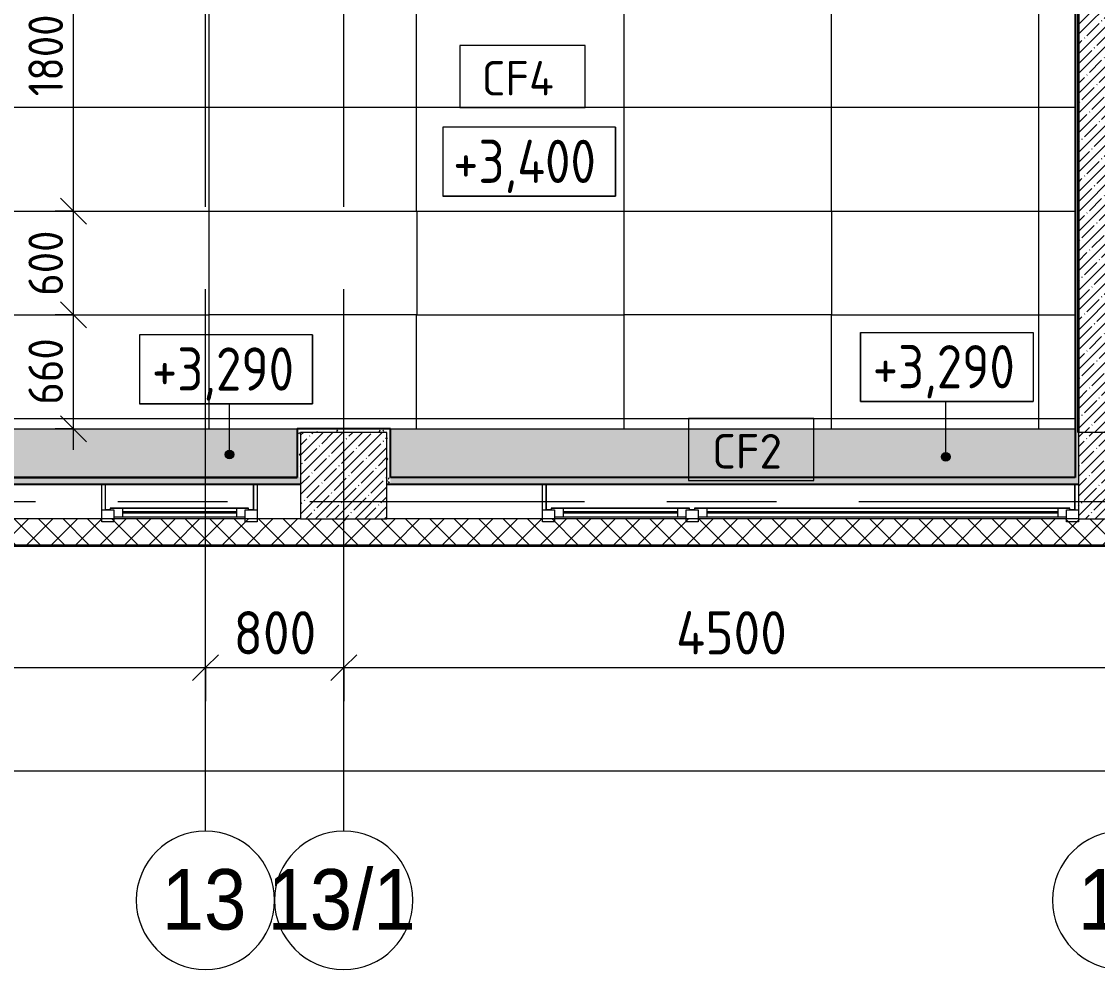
# Model space of a CAD drawing. Header units: millimetres. Extents: x 35378 to 237579, y -8553 to 29000.
# Drawn here: x 41296 to 47520, y -2706 to 2776 of the extents above; entities that cross this region are included whole.
import ezdxf

# ---------------------------------------------------------------- set-up
doc = ezdxf.new("R2010")
doc.units = ezdxf.units.MM
doc.linetypes.add('Осевая', pattern=[3175, 635, -476.25, 1587.5, -476.25])
for name, color, linetype, lineweight in [('A-ANNO-DIMS', 7, 'Continuous', 9), ('A-ANNO-DIMS-100', 7, 'Continuous', 9), ('A-CLNG', 7, 'Continuous', 9), ('A-CLNG-IDEN', 7, 'Continuous', 9), ('A-CLNG-PATT', 7, 'Continuous', 9), ('A-GLAZ', 7, 'Continuous', 9), ('A-GLAZ-1', 7, 'Continuous', 13), ('A-WALL', 7, 'Continuous', 9), ('G-ANNO-DIMS', 7, 'Continuous', 9), ('I-WALL', 7, 'Continuous', 9), ('S-COLS', 7, 'Continuous', 9), ('Оси', 7, 'Continuous', 9), ('Оси-1', 7, 'Continuous', 20), ('Оси-2', 7, 'Осевая', 9)]:
    doc.layers.add(name, color=color, linetype=linetype, lineweight=lineweight)
for name, color, linetype, lineweight, true_color in [('A-WALL-1', 7, 'Continuous', 35, 0x3c3c3c), ('A-WALL-2', 7, 'Continuous', 13, 0x3c3c3c), ('A-WALL-3', 7, 'Continuous', 25, 0x3c3c3c), ('A-WALL-FNSH-1', 7, 'Continuous', 9, 0x3c3c3c), ('A-WALL-FNSH-2', 7, 'Continuous', 13, 0x3c3c3c)]:
    doc.layers.add(name, color=color, linetype=linetype, lineweight=lineweight, true_color=true_color)
doc.styles.add('Arial', font='arial.ttf', dxfattribs={"width": 0.9, "height": 350})
doc.styles.add('GOST Common', font='GOST_Common.ttf', dxfattribs={"width": 0.9, "height": 250})
doc.styles.add('GOST Common_1', font='GOST_Common.ttf', dxfattribs={"height": 200})
doc.styles.add('ISOCPEUR', font='isocpeur.ttf', dxfattribs={"width": 0.9, "height": 250})
doc.styles.add('ISOCPEUR_1', font='isocpeur.ttf', dxfattribs={"width": 0.9, "height": 200})
doc.dimstyles.new('ISO-2_0_0_9К_Средний_округл2', dxfattribs={"dimscale": 304.8, "dimtxt": 199.196235, "dimasz": 0.492126, "dimexe": 0.393701, "dimexo": 0, "dimgap": 0, "dimtad": 1, "dimdec": 0, "dimrnd": 10, "dimzin": 0, "dimdsep": 46, "dimtxsty": 'ISOCPEUR_1', "dimblk1": 'OBLIQUE', "dimblk2": 'OBLIQUE', "dimsah": 1, "dimcen": 0.09, "dimdle": 0.393701, "dimazin": 0, "dimtfac": 1, "dimtdec": 4, "dimtix": 1, "dimtmove": 0, "dimatfit": 3, "dimfxl": 1, "dimtvp": 1, "dimtolj": 1, "dimtzin": 0, "dimarcsym": 2})
doc.dimstyles.new('ISO-2_5_0_9К_БОЛЬШОЙ', dxfattribs={"dimscale": 304.8, "dimtxt": 248.995294, "dimasz": 0.492126, "dimexe": 0.393701, "dimexo": 0.984252, "dimgap": 0, "dimtad": 1, "dimdec": 0, "dimrnd": 10, "dimzin": 0, "dimdsep": 46, "dimtxsty": 'ISOCPEUR', "dimblk1": 'OBLIQUE', "dimblk2": 'OBLIQUE', "dimsah": 1, "dimcen": 0.09, "dimdle": 0.393701, "dimazin": 0, "dimtfac": 1, "dimtdec": 4, "dimtix": 1, "dimtmove": 0, "dimatfit": 3, "dimfxl": 1, "dimtvp": 1, "dimtolj": 1, "dimtzin": 0, "dimarcsym": 2})
pattern_1 = [(0, (0, 0), (121.92, 30.48), [10.058, -81.382, 10.058, -81.382, -487.68]), (0, (0, 0), (121.92, 30.48), [-182.88, 10.058, -172.822, 10.058, -81.382, -213.36]), (0, (0, 0), (121.92, 30.48), [-457.2, 10.058, -50.902, 10.058, -142.342]), (120, (45.72, 15.24), (-87.356454, 90.345817), [10.058, -81.382, 10.058, -81.382, -487.68]), (120, (45.72, 15.24), (-87.356454, 90.345817), [-182.88, 10.058, -172.822, 10.058, -81.382, -213.36]), (120, (45.72, 15.24), (-87.356454, 90.345817), [-457.2, 10.058, -50.902, 10.058, -142.342]), (240, (60.96, 76.2), (-34.563546, -120.825817), [10.058, -81.382, 10.058, -81.382, -487.68]), (240, (60.96, 76.2), (-34.563546, -120.825817), [-182.88, 10.058, -172.822, 10.058, -81.382, -213.36]), (240, (60.96, 76.2), (-34.563546, -120.825817), [-457.2, 10.058, -50.902, 10.058, -142.342])]

# ---------------------------------------------------------------- blocks, each defined once
blk = doc.blocks.new('BSC_Колонна _Прямоугольная - 500х500-V6-План потолков с обозначением видов отделки и геометрии 1 этажа в осях 12-23')
at = {"layer": 'S-COLS'}
h = blk.add_hatch(dxfattribs=at)
h.set_pattern_fill('FP_7', color=256, style=0, pattern_type=2)
h.set_pattern_definition([(45, (-43160, -150), (-57.02463, 57.02463), []), (45, (-43102.975, -150), (-57.02463, 57.02463), [100.806, -20.161, 3.353, -16.808])])
h.paths.add_polyline_path([(-250, -250), (250, -250), (250, 250), (-250, 250)])
for p, q in [((250, 250), (-250, 250)), ((-250, 250), (-250, -250)), ((250, -250), (250, 250)), ((-250, -250), (250, -250))]:
    blk.add_line(p, q, dxfattribs=at)
blk = doc.blocks.new('BSC_Колонна _Прямоугольная - 500х500-V7-План потолков с обозначением видов отделки и геометрии 1 этажа в осях 12-23')
at = {"layer": 'S-COLS'}
h = blk.add_hatch(dxfattribs=at)
h.set_pattern_fill('FP_8', color=256, style=0, pattern_type=2)
h.set_pattern_definition([(45, (-47660, -150), (-57.02463, 57.02463), []), (45, (-47602.975, -150), (-57.02463, 57.02463), [100.806, -20.161, 3.353, -16.808])])
h.paths.add_polyline_path([(-250, -250), (250, -250), (250, 250), (-250, 250)])
for p, q in [((250, 250), (-250, 250)), ((-250, 250), (-250, -250)), ((250, -250), (250, 250)), ((-250, -250), (250, -250))]:
    blk.add_line(p, q, dxfattribs=at)
blk = doc.blocks.new('120_Окно_СКБ_2Ст - 120_Окно_СКБ_2Ст 3100х2500 _мал_створка слева_ 2-22446355-План потолков с обозначением видов отделки и геометрии 1 этажа в осях 12-23')
at = {"layer": 'A-GLAZ'}
for p, q in [((-1430, -107), (600, -107)), ((600, -117), (-1430, -117)), ((770, -107), (1430, -107)), ((1430, -117), (770, -117)), ((-1530, -127), (-1500, -127)), ((670, -127), (700, -127)), ((1500, -127), (1530, -127))]:
    blk.add_line(p, q, dxfattribs=at)
at = {"layer": 'A-GLAZ-1'}
for p, q in [((-1550, -127), (-1550, -57)), ((-1550, -57), (-1480, -57)), ((-1480, -57), (-1480, -127)), ((650, -127), (650, -57)), ((650, -57), (720, -57)), ((720, -57), (720, -127)), ((1480, -127), (1480, -57)), ((1480, -57), (1550, -57)), ((1550, -57), (1550, -127)), ((650, -87), (-1480, -87)), ((-1480, -87), (-1480, -127)), ((-1430, -137), (-1430, -87)), ((600, -137), (600, -87)), ((650, -127), (650, -87)), ((1480, -87), (720, -87)), ((720, -87), (720, -127)), ((770, -137), (770, -87)), ((1430, -137), (1430, -87)), ((1480, -127), (1480, -87)), ((-1480, -127), (-1550, -127)), ((-1480, -127), (-1500, -127)), ((-1500, -127), (-1500, -137)), ((-1500, -137), (670, -137)), ((670, -137), (-1500, -137)), ((720, -127), (650, -127)), ((670, -127), (650, -127)), ((670, -137), (670, -127)), ((720, -127), (700, -127)), ((700, -127), (700, -137)), ((700, -137), (1500, -137)), ((1500, -137), (700, -137)), ((1550, -127), (1480, -127)), ((1500, -127), (1480, -127)), ((1500, -137), (1500, -127))]:
    blk.add_line(p, q, dxfattribs=at)
blk = doc.blocks.new('120_Окно_СКБ_1Ст - 120_Окно_СКБ_1Ст 900х2500_h_-22445987-План потолков с обозначением видов отделки и геометрии 1 этажа в осях 12-23')
at = {"layer": 'A-GLAZ'}
for p, q in [((-330, -107), (330, -107)), ((330, -117), (-330, -117)), ((-430, -127), (-400, -127)), ((400, -127), (430, -127))]:
    blk.add_line(p, q, dxfattribs=at)
at = {"layer": 'A-GLAZ-1'}
for p, q in [((-450, -127), (-450, -57)), ((-450, -57), (-380, -57)), ((-380, -57), (-380, -127)), ((380, -127), (380, -57)), ((380, -57), (450, -57)), ((450, -57), (450, -127)), ((380, -87), (-380, -87)), ((-380, -87), (-380, -127)), ((-330, -137), (-330, -87)), ((330, -137), (330, -87)), ((380, -127), (380, -87)), ((-380, -127), (-450, -127)), ((-380, -127), (-400, -127)), ((-400, -127), (-400, -137)), ((-400, -137), (400, -137)), ((400, -137), (-400, -137)), ((450, -127), (380, -127)), ((400, -127), (380, -127)), ((400, -137), (400, -127))]:
    blk.add_line(p, q, dxfattribs=at)
blk = doc.blocks.new('Ось сетки - D8-29747960-План потолков с обозначением видов отделки и геометрии 1 этажа в осях 12-23')
at = {"layer": 'Оси-1'}
for start, end in [(360, 180), (180, 360)]:
    blk.add_arc((0, 0), 4, start, end, dxfattribs=at)
blk = doc.blocks.new('М_потолков - Марка_ Имя типа-25382930-План потолков с обозначением видов отделки и геометрии 1 этажа в осях 12-23')
at = {"layer": 'A-CLNG-IDEN'}
for p, q in [((3.625, 1.984375), (-3.625, 1.984375)), ((-3.625, 1.984375), (-3.625, -1.59375)), ((3.625, -1.59375), (3.625, 1.984375)), ((-3.625, -1.59375), (3.625, -1.59375))]:
    blk.add_line(p, q, dxfattribs=at)
blk = doc.blocks.new('Высотные отметки - 10х4_h_-17668695-План потолков с обозначением видов отделки и геометрии 1 этажа в осях 12-23')
at = {"layer": 'G-ANNO-DIMS'}
for p, q in [((-5, 4), (-5, 0)), ((5, 4), (-5, 4)), ((5, 4), (-5, 4)), ((-5, 4), (-5, 0)), ((5, 4), (5, 0)), ((5, 0), (5, 4)), ((5, 0), (-5, 0)), ((-5, 0), (5, 0))]:
    blk.add_line(p, q, dxfattribs=at)
blk = doc.blocks.new('DIMBLOCK14-План потолков с обозначением видов отделки и геометрии 1 этажа в осях 12-23')
at = {"layer": 'A-ANNO-DIMS-100'}
for p, q in [((38310, -1751.2), (38310, -1437.2)), ((84560, -1751.2), (84560, -1437.2)), ((38190, -1557.2), (84680, -1557.2)), ((38310, -1557.2), (38310, -1751.2)), ((84560, -1557.2), (84560, -1751.2))]:
    blk.add_line(p, q, dxfattribs=at)
at = {"layer": 'A-ANNO-DIMS-100', "lineweight": 20}
for p, q in [((38310, -1557.2), (38385, -1482.2)), ((84560, -1557.2), (84635, -1482.2)), ((38310, -1557.2), (38235, -1632.2)), ((84560, -1557.2), (84485, -1632.2))]:
    blk.add_line(p, q, dxfattribs=at)
at = {"layer": 'A-ANNO-DIMS-100', "color": 0, "insert": (61028, -1230.6), "char_height": 250, "width": 976.828, "attachment_point": 1, "line_spacing_factor": 1.149209, "style": 'ISOCPEUR'}
blk.add_mtext('46250', dxfattribs=at)
blk = doc.blocks.new('_Oblique')
at = {"color": 0, "linetype": 'ByBlock', "lineweight": -2}
blk.add_line((-0.5, -0.5), (0.5, 0.5), dxfattribs=at)
blk = doc.blocks.new('DIMBLOCK16-План потолков с обозначением видов отделки и геометрии 1 этажа в осях 12-23')
at = {"layer": 'A-ANNO-DIMS-100'}
for p, q in [((38760, -1154.7), (38760, -840.7)), ((42360, -1154.7), (42360, -840.7)), ((38760, -960.7), (42360, -960.7)), ((38760, -960.7), (38760, -1154.7)), ((42360, -960.7), (42360, -1154.7))]:
    blk.add_line(p, q, dxfattribs=at)
at = {"layer": 'A-ANNO-DIMS-100', "lineweight": 20}
for p, q in [((38760, -960.7), (38835, -885.7)), ((42360, -960.7), (42435, -885.7)), ((38760, -960.7), (38685, -1035.7)), ((42360, -960.7), (42285, -1035.7))]:
    blk.add_line(p, q, dxfattribs=at)
at = {"layer": 'A-ANNO-DIMS-100', "color": 0, "insert": (40244, -634.1), "char_height": 250, "width": 758.478, "attachment_point": 1, "line_spacing_factor": 1.149209, "style": 'ISOCPEUR'}
blk.add_mtext('3600', dxfattribs=at)
blk = doc.blocks.new('DIMBLOCK17-План потолков с обозначением видов отделки и геометрии 1 этажа в осях 12-23')
at = {"layer": 'A-ANNO-DIMS-100'}
for p, q in [((42360, -1154.7), (42360, -840.7)), ((43160, -1154.7), (43160, -840.7)), ((42360, -960.7), (43160, -960.7)), ((42360, -960.7), (42360, -1154.7)), ((43160, -960.7), (43160, -1154.7))]:
    blk.add_line(p, q, dxfattribs=at)
at = {"layer": 'A-ANNO-DIMS-100', "lineweight": 20}
for p, q in [((42360, -960.7), (42435, -885.7)), ((43160, -960.7), (43235, -885.7)), ((42360, -960.7), (42285, -1035.7)), ((43160, -960.7), (43085, -1035.7))]:
    blk.add_line(p, q, dxfattribs=at)
at = {"layer": 'A-ANNO-DIMS-100', "color": 0, "insert": (42523, -634.1), "char_height": 250, "width": 568.858, "attachment_point": 1, "line_spacing_factor": 1.149209, "style": 'ISOCPEUR'}
blk.add_mtext('800', dxfattribs=at)
blk = doc.blocks.new('DIMBLOCK18-План потолков с обозначением видов отделки и геометрии 1 этажа в осях 12-23')
at = {"layer": 'A-ANNO-DIMS-100'}
for p, q in [((43160, -1154.7), (43160, -840.7)), ((47660, -1154.7), (47660, -840.7)), ((43160, -960.7), (47660, -960.7)), ((43160, -960.7), (43160, -1154.7)), ((47660, -960.7), (47660, -1154.7))]:
    blk.add_line(p, q, dxfattribs=at)
at = {"layer": 'A-ANNO-DIMS-100', "lineweight": 20}
for p, q in [((43160, -960.7), (43235, -885.7)), ((47660, -960.7), (47735, -885.7)), ((43160, -960.7), (43085, -1035.7)), ((47660, -960.7), (47585, -1035.7))]:
    blk.add_line(p, q, dxfattribs=at)
at = {"layer": 'A-ANNO-DIMS-100', "color": 0, "insert": (45082, -634.1), "char_height": 250, "width": 787.208, "attachment_point": 1, "line_spacing_factor": 1.149209, "style": 'ISOCPEUR'}
blk.add_mtext('4500', dxfattribs=at)
blk = doc.blocks.new('DIMBLOCK33-План потолков с обозначением видов отделки и геометрии 1 этажа в осях 12-23')
at = {"layer": 'A-ANNO-DIMS-100', "lineweight": 20}
for p, q in [((41597.6, 1079.5), (41522.6, 1154.5)), ((41597.6, 1079.5), (41672.6, 1004.5)), ((41597.6, 420), (41522.6, 495)), ((41597.6, 420), (41672.6, 345))]:
    blk.add_line(p, q, dxfattribs=at)
at = {"layer": 'A-ANNO-DIMS-100'}
for p, q in [((41491.5, 1079.5), (41717.6, 1079.5)), ((41597.6, 1079.5), (41491.5, 1079.5)), ((41597.6, 300), (41597.6, 1079.5)), ((41491.5, 420), (41717.6, 420)), ((41597.6, 420), (41491.5, 420))]:
    blk.add_line(p, q, dxfattribs=at)
at = {"layer": 'A-ANNO-DIMS-100', "color": 0, "insert": (41336.3, 560.1), "char_height": 200, "width": 455.087, "attachment_point": 1, "rotation": 90, "line_spacing_factor": 1.149209, "style": 'ISOCPEUR_1'}
blk.add_mtext('660', dxfattribs=at)
blk = doc.blocks.new('DIMBLOCK34-План потолков с обозначением видов отделки и геометрии 1 этажа в осях 12-23')
at = {"layer": 'A-ANNO-DIMS-100', "lineweight": 20}
for p, q in [((41597.6, 1679.5), (41522.6, 1754.5)), ((41597.6, 1679.5), (41672.6, 1604.5)), ((41597.6, 1079.5), (41522.6, 1154.5)), ((41597.6, 1079.5), (41672.6, 1004.5))]:
    blk.add_line(p, q, dxfattribs=at)
at = {"layer": 'A-ANNO-DIMS-100'}
for p, q in [((41491.5, 1679.5), (41717.6, 1679.5)), ((41597.6, 1679.5), (41491.5, 1679.5)), ((41597.6, 1079.5), (41597.6, 1679.5)), ((41491.5, 1079.5), (41717.6, 1079.5)), ((41597.6, 1079.5), (41491.5, 1079.5))]:
    blk.add_line(p, q, dxfattribs=at)
at = {"layer": 'A-ANNO-DIMS-100', "color": 0, "insert": (41336.3, 1189.9), "char_height": 200, "width": 455.087, "attachment_point": 1, "rotation": 90, "line_spacing_factor": 1.149209, "style": 'ISOCPEUR_1'}
blk.add_mtext('600', dxfattribs=at)
blk = doc.blocks.new('DIMBLOCK35-План потолков с обозначением видов отделки и геометрии 1 этажа в осях 12-23')
at = {"layer": 'A-ANNO-DIMS-100', "lineweight": 20}
for p, q in [((41597.6, 3479.5), (41522.6, 3554.5)), ((41597.6, 3479.5), (41672.6, 3404.5)), ((41597.6, 1679.5), (41522.6, 1754.5)), ((41597.6, 1679.5), (41672.6, 1604.5))]:
    blk.add_line(p, q, dxfattribs=at)
at = {"layer": 'A-ANNO-DIMS-100'}
for p, q in [((41491.5, 3479.5), (41717.6, 3479.5)), ((41597.6, 3479.5), (41491.5, 3479.5)), ((41597.6, 1679.5), (41597.6, 3479.5)), ((41491.5, 1679.5), (41717.6, 1679.5)), ((41597.6, 1679.5), (41491.5, 1679.5))]:
    blk.add_line(p, q, dxfattribs=at)
at = {"layer": 'A-ANNO-DIMS-100', "color": 0, "insert": (41336.3, 2343.9), "char_height": 200, "width": 565.411, "attachment_point": 1, "rotation": 90, "line_spacing_factor": 1.149209, "style": 'ISOCPEUR_1'}
blk.add_mtext('1800', dxfattribs=at)

msp = doc.modelspace()

# ---------------------------------------------------------------- hatches: boundary and pattern name
at = {"layer": 'A-CLNG-PATT'}
h = msp.add_hatch(dxfattribs=at)
h.set_pattern_fill('FP_58', color=256, style=0, pattern_type=2)
h.set_pattern_definition([(180, (38781, 5879.5), (-7e-14, -600), []), (270, (38781, 5879.5), (1200, 7e-14), [])])
h.paths.add_polyline_path([(47389, 420), (47389, 7049), (46209, 7049), (46209, 7659), (44211, 7659), (44211, 7049), (42889, 7049), (42889, 7679), (40348.2, 7679), (40381, 7670.2), (40245.8, 7633.9), (40245.7, 7679), (39061, 7679), (39061, 7379), (38781, 7379), (38781, 420), (47075.4, 420)])
h.paths.add_polyline_path([(44782.1, 1078.9), (44782.1, 1678.9), (45982.1, 1678.9), (45982.1, 1078.9)])
h.paths.add_polyline_path([(43582.1, 1078.9), (42382.1, 1078.9), (42382.1, 1678.9), (43582.1, 1678.9)])
h.paths.add_polyline_path([(41182.1, 1078.9), (39982.1, 1078.9), (39982.1, 1678.9), (41182.1, 1678.9)])
h.paths.add_polyline_path([(44782.1, 3478.9), (44782.1, 4078.9), (45982.1, 4078.9), (45982.1, 3478.9)])
h.paths.add_polyline_path([(42382.1, 3478.9), (42382.1, 4078.9), (43582.1, 4078.9), (43582.1, 3478.9)])
h.paths.add_polyline_path([(39982.1, 3478.9), (39982.1, 4078.9), (41182.1, 4078.9), (41182.1, 3478.9)])
h.paths.add_polyline_path([(44782.1, 5878.9), (44782.1, 6478.9), (45982.1, 6478.9), (45982.1, 5878.9)])
h.paths.add_polyline_path([(42382.1, 5878.9), (42382.1, 6478.9), (43582.1, 6478.9), (43582.1, 5878.9)])
h.paths.add_polyline_path([(41182.1, 5878.9), (39982.1, 5878.9), (39982.1, 6478.9), (41182.1, 6478.9)])
h.paths.add_polyline_path([(39981.2, 7270), (39944.9, 7405.2), (40017.4, 7405.3)])
h = msp.add_hatch(color=256, dxfattribs=at)
h.paths.add_polyline_path([(47389, 141), (47389, 420), (43431, 420), (43431, 141), (47075.4, 141)])
h.paths.add_polyline_path([(39735.7, 141), (42890, 141), (42890, 420), (39061, 420), (39061, 141)])
at = {"layer": 'A-WALL'}
h = msp.add_hatch(dxfattribs=at)
h.set_pattern_fill('FP_19', color=256, style=0, pattern_type=2)
h.set_pattern_definition([(45, (0, 0), (-70.71068, 70.71068), []), (135, (0, 0), (-70.71068, -70.71068), [])])
h.paths.add_polyline_path([(55882.9, -250), (56627.1, -250), (56627.1, -100), (38742.7, -100), (38742.7, -250), (52947, -250)])
at = {"layer": 'G-ANNO-DIMS'}
h = msp.add_hatch(color=256, dxfattribs=at)
edge = h.paths.add_edge_path()
edge.add_arc((42499.4, 272.2), 25, 0, 360)
h = msp.add_hatch(color=256, dxfattribs=at)
edge = h.paths.add_edge_path()
edge.add_arc((46642.1, 258.9), 25, 0, 360)
at = {"layer": 'I-WALL'}
h = msp.add_hatch(dxfattribs=at)
h.set_pattern_fill('FP_17', color=256, style=0, pattern_type=2)
h.set_pattern_definition([(45, (0, 0), (-57.02463, 57.02463), []), (45, (57.025, 0), (-57.02463, 57.02463), [100.806, -20.161, 3.353, -16.808])])
h.paths.add_polyline_path([(47630, 400), (47630, 7400), (47410, 7400), (47410, 400)])
h = msp.add_hatch(dxfattribs=at)
h.set_pattern_fill('FP_57', color=256, style=0, pattern_type=2)
h.set_pattern_definition(pattern_1)
h.paths.add_polyline_path([(47390, 140), (47410, 140), (47410, 7070), (47390, 7070), (47390, 141)])
h = msp.add_hatch(dxfattribs=at)
h.set_pattern_fill('FP_57', color=256, style=0, pattern_type=2)
h.set_pattern_definition(pattern_1)
h.paths.add_polyline_path([(42910, 140), (42910, 420), (42890, 420), (42890, 140)])
h = msp.add_hatch(dxfattribs=at)
h.set_pattern_fill('FP_57', color=256, style=0, pattern_type=2)
h.set_pattern_definition(pattern_1)
h.paths.add_polyline_path([(43430, 400), (43430, 420), (42910, 420), (42910, 400), (43410, 400)])
h = msp.add_hatch(dxfattribs=at)
h.set_pattern_fill('FP_57', color=256, style=0, pattern_type=2)
h.set_pattern_definition(pattern_1)
h.paths.add_polyline_path([(43430, 100), (43430, 400), (43410, 400), (43410, 100)])
h = msp.add_hatch(dxfattribs=at)
h.set_pattern_fill('FP_57', color=256, style=0, pattern_type=2)
h.set_pattern_definition(pattern_1)
h.paths.add_polyline_path([(41203.7, 100), (42910, 100), (42910, 140), (39060, 140), (39060, 100), (39735.7, 100)])
h = msp.add_hatch(dxfattribs=at)
h.set_pattern_fill('FP_57', color=256, style=0, pattern_type=2)
h.set_pattern_definition(pattern_1)
h.paths.add_polyline_path([(43430, 100), (47410, 100), (47410, 140), (43430, 140)])

# ---------------------------------------------------------------- linework, layer by layer
at = {"layer": 'A-CLNG'}
for p, q in [((42382.1, 1078.9), (42382.1, 1678.9)), ((42382.1, 1678.9), (43582.1, 1678.9)), ((43582.1, 1678.9), (43582.1, 1078.9)), ((44782.1, 1078.9), (44782.1, 1678.9)), ((44782.1, 1678.9), (45982.1, 1678.9)), ((45982.1, 1678.9), (45982.1, 1078.9)), ((43582.1, 1078.9), (42382.1, 1078.9)), ((45982.1, 1078.9), (44782.1, 1078.9)), ((39060, 420), (42890, 420)), ((43430, 420), (47389, 420)), ((43431, 400), (43431, 141))]:
    msp.add_line(p, q, dxfattribs=at)
at = {"layer": 'A-WALL'}
for p, q in [((41760, -100), (41760, -48)), ((42660, -48), (42660, -100)), ((44310, -100), (44310, -48)), ((38742.7, -250), (75850, -250))]:
    msp.add_line(p, q, dxfattribs=at)
at = {"layer": 'A-WALL-1'}
msp.add_line((47410, 400), (47410, 7400), dxfattribs=at)
at = {"layer": 'A-WALL-2'}
for p, q in [((42910, -100), (39040, -100)), ((47410, -100), (43410, -100))]:
    msp.add_line(p, q, dxfattribs=at)
at = {"layer": 'A-WALL-3'}
for p, q in [((47390, 7050), (47390, 140)), ((42890, 420), (42890, 140)), ((43430, 420), (42890, 420)), ((43430, 140), (43430, 420)), ((39060, 140), (42890, 140)), ((47390, 140), (43430, 140)), ((39040, 100), (42910, 100)), ((43410, 100), (47410, 100))]:
    msp.add_line(p, q, dxfattribs=at)
at = {"layer": 'A-WALL-FNSH-1'}
msp.add_line((38742.7, -258), (75858, -258), dxfattribs=at)
at = {"layer": 'A-WALL-FNSH-2'}
for p, q in [((47389, 7049), (47389, 141)), ((43431, 421), (42889, 421)), ((42889, 421), (42889, 400)), ((42889, 400), (42890, 400)), ((43430, 400), (43431, 400)), ((43431, 400), (43431, 421)), ((42890, 141), (39060, 141)), ((47389, 141), (43430, 141)), ((38742.7, -253), (75853, -253))]:
    msp.add_line(p, q, dxfattribs=at)
at = {"layer": 'G-ANNO-DIMS'}
for p, q in [((42499.4, 564.8), (42479.4, 564.8)), ((42499.4, 272.2), (42499.4, 564.8)), ((46642.1, 578.1), (46648.8, 578.1)), ((46642.1, 258.9), (46642.1, 578.1))]:
    msp.add_line(p, q, dxfattribs=at)
for centre in [(42499.4, 272.2), (46642.1, 258.9)]:
    msp.add_circle(centre, 25, dxfattribs=at)
at = {"layer": 'I-WALL'}
for p, q in [((41760, -48), (41760, 100)), ((41780, 100), (41780, -48)), ((41781, 100), (41781, -48)), ((42639, -48), (42639, 100)), ((42640, -48), (42640, 100)), ((42660, 100), (42660, -48)), ((44310, -48), (44310, 100)), ((44330, 100), (44330, -48)), ((44331, 100), (44331, -48)), ((47389, -48), (47389, 100)), ((47390, -48), (47390, 100)), ((41760, -48), (41781, -48)), ((42639, -48), (42660, -48)), ((44310, -48), (44331, -48)), ((47389, -48), (47410, -48))]:
    msp.add_line(p, q, dxfattribs=at)
at = {"layer": 'Оси'}
for p, q in [((42360, -1906.3), (42360, 593.7)), ((43160, -1906.3), (43160, 593.7))]:
    msp.add_line(p, q, dxfattribs=at)
at = {"layer": 'Оси-2'}
for p, q in [((42360, 593.7), (42360, 24898.1)), ((43160, 593.7), (43160, 24898.1)), ((38678.1, 0), (82214, 0))]:
    msp.add_line(p, q, dxfattribs=at)

# ---------------------------------------------------------------- block references
at = {"layer": 'A-CLNG-IDEN', "xscale": 99.99999999999993, "yscale": 99.99999999999993, "zscale": 99.99999999999993}
for p in [(44194, 2438.2), (45516.8, 281)]:
    msp.add_blockref('М_потолков - Марка_ Имя типа-25382930-План потолков с обозначением видов отделки и геометрии 1 этажа в осях 12-23', p, dxfattribs=at)
at = {"layer": 'A-GLAZ', "rotation": 180}
for name, p in [('120_Окно_СКБ_1Ст - 120_Окно_СКБ_1Ст 900х2500_h_-22445987-План потолков с обозначением видов отделки и геометрии 1 этажа в осях 12-23', (42210, -175)), ('120_Окно_СКБ_2Ст - 120_Окно_СКБ_2Ст 3100х2500 _мал_створка слева_ 2-22446355-План потолков с обозначением видов отделки и геометрии 1 этажа в осях 12-23', (45860, -175))]:
    msp.add_blockref(name, p, dxfattribs=at)
at = {"layer": 'G-ANNO-DIMS', "xscale": 99.99999999999993, "yscale": 99.99999999999993, "zscale": 99.99999999999993}
for p in [(44233, 1765.7), (42479.4, 564.8)]:
    msp.add_blockref('Высотные отметки - 10х4_h_-17668695-План потолков с обозначением видов отделки и геометрии 1 этажа в осях 12-23', p, dxfattribs=at)
at = {"layer": 'G-ANNO-DIMS', "extrusion": (0, 0, -1), "xscale": 99.99999999999993, "yscale": 99.99999999999993, "zscale": 99.99999999999993}
msp.add_blockref('Высотные отметки - 10х4_h_-17668695-План потолков с обозначением видов отделки и геометрии 1 этажа в осях 12-23', (-46648.8, 578.1), dxfattribs=at)
at = {"layer": 'S-COLS'}
for name, p in [('BSC_Колонна _Прямоугольная - 500х500-V6-План потолков с обозначением видов отделки и геометрии 1 этажа в осях 12-23', (43160, 150)), ('BSC_Колонна _Прямоугольная - 500х500-V7-План потолков с обозначением видов отделки и геометрии 1 этажа в осях 12-23', (47660, 150))]:
    msp.add_blockref(name, p, dxfattribs=at)
at = {"layer": 'Оси-1', "xscale": 99.99999999999993, "yscale": 99.99999999999993, "zscale": 99.99999999999993}
for p in [(42360, -2306.3), (43160, -2306.3), (47660, -2306.3)]:
    msp.add_blockref('Ось сетки - D8-29747960-План потолков с обозначением видов отделки и геометрии 1 этажа в осях 12-23', p, dxfattribs=at)

# ---------------------------------------------------------------- texts
at = {"layer": 'A-CLNG-IDEN', "char_height": 200, "attachment_point": 1, "style": 'GOST Common_1'}
for s, insert, width in [('CF4', (43958.2, 2548), 553.164), ('CF2', (45291, 390.7), 529.114)]:
    msp.add_mtext(s, dxfattribs=dict(at, insert=insert, width=width))
at = {"layer": 'G-ANNO-DIMS', "char_height": 250, "attachment_point": 1, "line_spacing_factor": 1.022761, "style": 'GOST Common'}
for s, insert, width in [('+3,400', (43793, 2092.4), 1055.976), ('+3,290', (42050.8, 891.5), 1028.823), ('+3,290', (46220.1, 904.8), 1028.823)]:
    msp.add_mtext(s, dxfattribs=dict(at, insert=insert, width=width))
at = {"layer": 'Оси', "char_height": 350, "attachment_point": 1, "style": 'Arial'}
for s, insert, width in [('13/1', (42719.7, -2125.6), 1060.633), ('13', (42107.4, -2125.6), 606.076), ('14', (47407.4, -2125.6), 606.076)]:
    msp.add_mtext(s, dxfattribs=dict(at, insert=insert, width=width))

# ---------------------------------------------------------------- dimensions: what is measured, and where the dimension line sits
at = {"layer": 'A-ANNO-DIMS'}
for base, p1, p2, override, picture, middle in [((41597.6, 3479.5), (41491.5, 1679.5), (41491.5, 3479.5), {"dimpost": '<>', "dimfxl": 1800}, 'DIMBLOCK35-План потолков с обозначением видов отделки и геометрии 1 этажа в осях 12-23', (41497.6, 2579.5)), ((41597.6, 1679.5), (41491.5, 1079.5), (41491.5, 1679.5), {"dimpost": '<>', "dimfxl": 600}, 'DIMBLOCK34-План потолков с обозначением видов отделки и геометрии 1 этажа в осях 12-23', (41497.6, 1379.5)), ((41597.55198, 1079.50001), (41491.48597, 420), (41491.48597, 1079.50001), {"dimpost": '<>', "dimfxl": 659.500005}, 'DIMBLOCK33-План потолков с обозначением видов отделки и геометрии 1 этажа в осях 12-23', (41497.55198, 749.75))]:
    dim = msp.add_linear_dim(base=base, p1=p1, p2=p2, angle=90, dimstyle='ISO-2_0_0_9К_Средний_округл2', override=override, dxfattribs=at)
    dim.commit()
    dim.dimension.update_dxf_attribs({"geometry": picture, "text_midpoint": middle})
for base, p1, p2, override, picture, middle in [((42360, -960.7), (38760, -854.7), (42360, -854.7), {"dimpost": '<>', "dimfxl": 3600}, 'DIMBLOCK16-План потолков с обозначением видов отделки и геометрии 1 этажа в осях 12-23', (40560, -835.7)), ((43160, -960.7), (42360, -854.7), (43160, -854.7), {"dimpost": '<>', "dimfxl": 800}, 'DIMBLOCK17-План потолков с обозначением видов отделки и геометрии 1 этажа в осях 12-23', (42760, -835.7)), ((47660, -960.7), (43160, -854.7), (47660, -854.7), {"dimpost": '<>', "dimfxl": 4500}, 'DIMBLOCK18-План потолков с обозначением видов отделки и геометрии 1 этажа в осях 12-23', (45410, -835.7)), ((84560, -1557.2), (38310, -1451.2), (84560, -1451.2), {"dimpost": '<>', "dimfxl": 46250}, 'DIMBLOCK14-План потолков с обозначением видов отделки и геометрии 1 этажа в осях 12-23', (61435, -1432.2))]:
    dim = msp.add_linear_dim(base=base, p1=p1, p2=p2, dimstyle='ISO-2_5_0_9К_БОЛЬШОЙ', override=override, dxfattribs=at)
    dim.commit()
    dim.dimension.update_dxf_attribs({"geometry": picture, "text_midpoint": middle})

doc.saveas('drawing.dxf')
